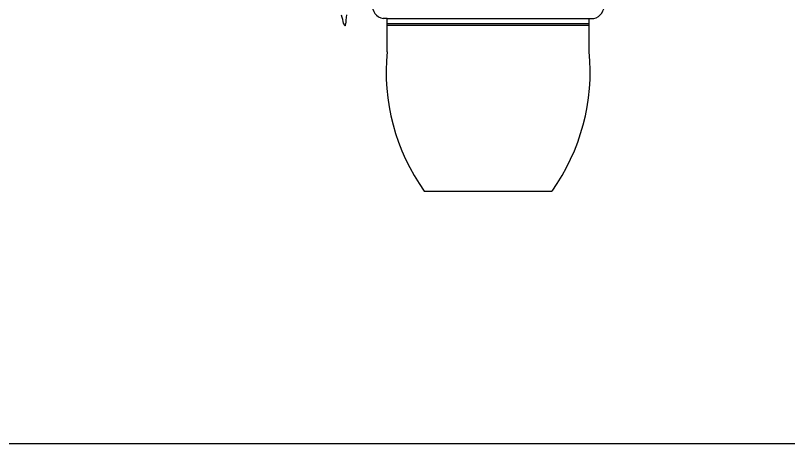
# Model space of a CAD drawing. Header units: millimetres. Extents: x 12377 to 30673, y 89761 to 101952.
# Drawn here: x 20802 to 21655, y 97844 to 98315 of the extents above; entities that cross this region are included whole.
import ezdxf

# ---------------------------------------------------------------- set-up
doc = ezdxf.new("R2010")
doc.units = ezdxf.units.MM
doc.layers.add('www.cad-blocks.net', color=7, linetype='Continuous')

# ---------------------------------------------------------------- blocks, each defined once
blk = doc.blocks.new('A$C223F3048')
for p, q in [((67.1, 190.15, 2.49), (62.74, 190.15, 2.49)), ((67.1, 190.15, 2.49), (290.16, 190.15, 2.49)), ((67.1, 153.58, 2.49), (67.1, 190.15, 2.49)), ((290.16, 153.58, 2.49), (290.16, 190.15, 2.49)), ((290.16, 190.15, 2.49), (295.26, 190.15, 2.49)), ((67.1, 184.66, 2.49), (290.16, 184.66, 2.49)), ((67.1, 182.83, 2.49), (290.16, 182.83, 2.49)), ((108.17, 0, 2.49), (249.08, 0, 2.49))]:
    blk.add_line(p, q)
blk.add_lwpolyline([(22.23, 194.32), (21.89, 191.11), (21.63, 188.35), (21.41, 186.06), (21.23, 184.25), (21.04, 182.96), (20.83, 182.18), (20.58, 181.91), (20.31, 182.1), (19.98, 182.73), (19.61, 183.76), (19.19, 185.17), (18.7, 186.93), (18.14, 189), (17.52, 191.35), (16.85, 193.92)])
for centre, radius, start, end in [((65.46, 204.65, 2.49), 14.76, 91.86639, 259.36708), ((291.71, 204.56, 2.49), 14.84, 283.85523, 90.19568), ((292.74, 131.64, 2.49), 226.7, 174.44603, 215.49777), ((64.52, 131.64, 2.49), 226.7, 324.50223, 5.55397)]:
    blk.add_arc(centre, radius, start, end)
blk = doc.blocks.new('FORMAT')
at = {"layer": 'www.cad-blocks.net', "color": 155, "true_color": 0x546d8e}
blk.add_line((13495.8, 97843.52), (30672.75, 97843.52), dxfattribs=at)

msp = doc.modelspace()

# ---------------------------------------------------------------- block references
msp.add_blockref('A$C223F3048', (21144.79, 98121.83))
at = {"layer": 'www.cad-blocks.net'}
msp.add_blockref('FORMAT', (0, 0), dxfattribs=at)

doc.saveas('drawing.dxf')
